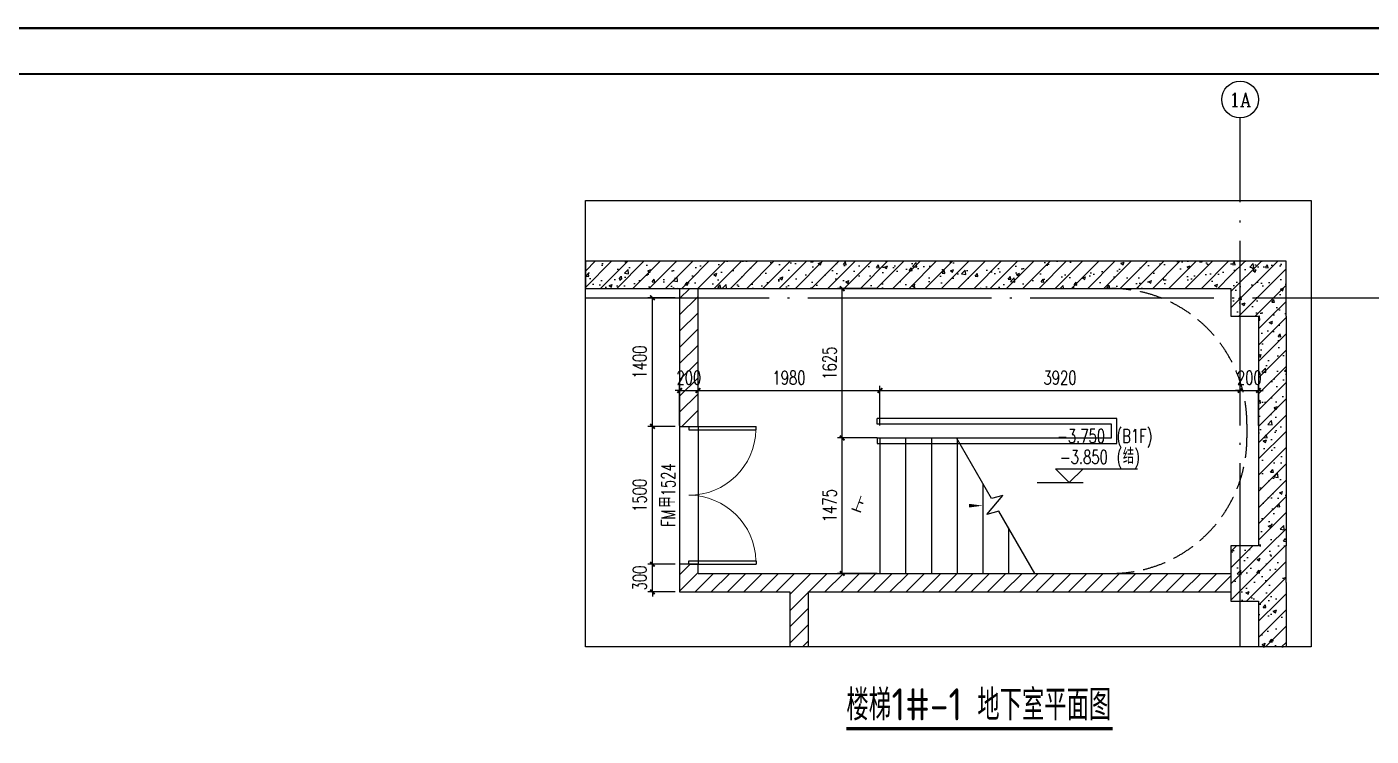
# Model space of a CAD drawing. Extents: x -222544 to -13848, y -31368 to 85559.
# Drawn here: x -119271 to -104640, y 50040 to 57758 of the extents above; entities that cross this region are included whole.
import ezdxf
from ezdxf.enums import TextEntityAlignment as Align

# ---------------------------------------------------------------- set-up
doc = ezdxf.new("R2010")
doc.units = 0
doc.header["$LTSCALE"] = 1000
doc.header["$MEASUREMENT"] = 0
doc.linetypes.add('DASH', pattern=[0.35, 0.25, -0.1])
doc.linetypes.add('DOTE', pattern=[2.42, 2, -0.2, 0.02, -0.2])
doc.layers.get('Defpoints').update_dxf_attribs({"color": 210})
for name, color, linetype in [('0-cxFrame', 155, 'Continuous'), ('A-AXIS-D', 1, 'Continuous'), ('A-AXIS-DOTE', 14, 'DOTE'), ('A-AXIS-DP', 126, 'Continuous'), ('A-STAIR', 150, 'Continuous'), ('A-WINDOW', 140, 'Continuous'), ('A-防火门窗', 1, 'Continuous'), ('AS-COLN', 6, 'Continuous'), ('AS-WALL', 40, 'Continuous'), ('DIM_ELEV', 3, 'Continuous'), ('DIM_SYMB', 3, 'Continuous'), ('PUB_HATCH', 8, 'Continuous'), ('PUB_TEXT', 7, 'Continuous'), ('建-墙-填充', 8, 'Continuous'), ('建-文字', 7, 'Continuous'), ('建-箭头', 3, 'Continuous'), ('建-门窗编号', 7, 'Continuous')]:
    doc.layers.add(name, color=color, linetype=linetype)
doc.layers.add('0-cxText', color=131, linetype='Continuous', lineweight=25)
doc.styles.add('_TCH_AXIS', font='COMPLEX', dxfattribs={"bigfont": 'GBCBIG'})
doc.styles.add('_TCH_DIM', font='SIMPLEX', dxfattribs={"bigfont": 'GBCBIG'})
doc.styles.add('_TCH_DIM_T3', font='SIMPLEX', dxfattribs={"width": 0.705882, "bigfont": 'GBCBIG'})
doc.styles.add('A-STANDARD', font='SIMPLEX', dxfattribs={"bigfont": 'GBCBIG'})
doc.styles.add('A-WIN-LABEL', font='SIMPLEX', dxfattribs={"bigfont": 'GBCBIG'})
doc.styles.add('cx_tuming', font='')
doc.styles.add('cx_tuqian1', font='')
doc.styles.get("Standard").update_dxf_attribs({"font": 'gbenor.shx', "bigfont": 'gbcbig.shx'})
doc.styles.add('黑体', font='', dxfattribs={"height": 12})
doc.styles.get('cx_tuming').set_extended_font_data('SimHei')
doc.styles.get('cx_tuqian1').set_extended_font_data('SimSun')
doc.styles.get('黑体').set_extended_font_data('SimHei')
doc.dimstyles.new('_TCH_ARCH&&50', dxfattribs={"dimtxt": 148.75, "dimasz": 50, "dimexe": 50, "dimexo": 50, "dimgap": 63.125, "dimtad": 1, "dimdec": 0, "dimzin": 0, "dimdsep": 46, "dimtxsty": '_TCH_DIM_T3', "dimblk": 'ARCHTICK', "dimcen": 0.09, "dimclrt": 7, "dimazin": 2, "dimtfac": 1, "dimtdec": 0, "dimtix": 1, "dimtmove": 2, "dimatfit": 3, "dimfxl": 0, "dimtolj": 1, "dimtzin": 0, "dimarcsym": 0})
pattern_1 = [(45, (0, 0), (-88.38835, 88.38835), []), (50, (0, 0), (358.6301, -31.3761), [37.5, -412.5]), (355, (0, 0), (-69.3757, 376.0961), [30, -330]), (100.4514, (29.9, -2.6), (289.2547, 344.7198), [31.8701, -350.5711]), (46.1842, (0, 100), (533.6205, -82.7595), [56.25, -618.75]), (96.6356, (44.47, 93.1), (467.3314, 487.059), [47.8051, -525.8565]), (351.1842, (0, 100), (467.331, 487.0593), [45, -495]), (21, (50, 75), (298.4535, -201.30945), [37.5, -412.5]), (326, (50, 75), (121.6577, 362.575), [30, -330]), (71.4514, (74.87, 58.22), (420.1113, 161.26525), [31.8701, -350.5711]), (37.5, (0, 0), (6.07993, 166.44693), [0, -326, 0, -335, 0, -331.25]), (7.5, (0, 0), (131.53477, 197.20586), [0, -191, 0, -318.5, 0, -126.25]), (327.5, (-111.5, 0), (266.91122, -11.27744), [0, -125, 0, -390, 0, -517.5]), (317.5, (-161.5, 0), (291.5931, 50.0525), [0, -162.5, 0, -259, 0, -367.5])]
pattern_2 = [(45, (0, 89.76), (-88.38838, 88.38838), [])]

# ---------------------------------------------------------------- blocks, each defined once
blk = doc.blocks.new('TK22.A1 L(Dragon)')
at = {"layer": '0-cxFrame', "color": 7, "const_width": 0.5}
blk.add_lwpolyline([(0, 0), (-841, 0), (-841, 594), (0, 594)], close=True, dxfattribs=at)
at = {"layer": '0-cxFrame', "const_width": 0.5}
blk.add_lwpolyline([(-80, 10), (-821, 10), (-821, 584), (-80, 584)], close=True, dxfattribs=at)
at = {"style": '黑体', "flags": 4}
blk.add_attdef('图幅', text='', height=3.3, dxfattribs=at).set_placement((-40, 3), align=Align.RIGHT)
at = {"layer": '0-cxText', "flags": 4}
for tag, height, style, p in [('建设单位', 3.5, 'cx_tuming', (-45, 240)), ('项目名称', 3.5, 'cx_tuming', (-45, 210)), ('子项名称', 3.5, 'cx_tuming', (-45, 180)), ('工程编号', 3.3, 'cx_tuqian1', (-35, 165)), ('图名1', 3.5, 'cx_tuming', (-45, 87)), ('图名2', 3.5, 'cx_tuming', (-45, 79)), ('图名3', 3.5, 'cx_tuming', (-45, 71)), ('出图日期', 3.3, 'cx_tuqian1', (-39, 60)), ('专业', 3.3, 'cx_tuqian1', (-55, 52)), ('图号', 3.3, 'cx_tuqian1', (-55, 44)), ('版次', 3.3, 'cx_tuqian1', (-20, 44))]:
    blk.add_attdef(tag, text='', height=height, dxfattribs=dict(at, style=style)).set_placement(p, align=Align.MIDDLE)
at = {"layer": 'Defpoints', "color": 6, "flags": 4}
for tag, height, style, p in [('tufu', 3.3, '黑体', (-12, 12)), ('dwfname', 4, 'cx_tuqian1', (-80, 3))]:
    blk.add_attdef(tag, text='', height=height, dxfattribs=dict(at, style=style)).set_placement(p, align=Align.RIGHT)
blk = doc.blocks.new('_ArchTick')
at = {"color": 0, "linetype": 'ByBlock', "const_width": 0.4}
blk.add_lwpolyline([(-0.5, -0.5), (0.5, 0.5)], dxfattribs=at)
blk = doc.blocks.new('*D299')
at = {"layer": 'A-AXIS-DP', "color": 0, "lineweight": -2, "transparency": 16777216}
for p, q in [((-112462, 51910), (-112462, 51960)), ((-112216, 51910), (-112512, 51910)), ((-112462, 51610), (-112462, 51910)), ((-112216, 51610), (-112512, 51610)), ((-112462, 51610), (-112462, 51560))]:
    blk.add_line(p, q, dxfattribs=at)
at = {"layer": 'Defpoints', "color": 0, "transparency": 16777216}
for p in [(-112462, 51910), (-112166, 51910), (-112166, 51610)]:
    blk.add_point(p, dxfattribs=at)
at = {"layer": 'A-AXIS-DP', "color": 0, "lineweight": -2, "transparency": 16777216, "xscale": 50, "yscale": 50, "zscale": 50}
for p, rotation in [((-112462, 51910), 270), ((-112462, 51610), 90)]:
    blk.add_blockref('_ArchTick', p, dxfattribs=dict(at, rotation=rotation))
at = {"layer": 'A-AXIS-DP', "color": 7, "transparency": 16777216, "insert": (-112600, 51760), "char_height": 148.8, "attachment_point": 5, "rotation": 90, "style": '_TCH_DIM_T3'}
blk.add_mtext('\\A1;300', dxfattribs=at)
blk = doc.blocks.new('*D300')
at = {"layer": 'A-AXIS-DP', "color": 0, "lineweight": -2, "transparency": 16777216}
for p, q in [((-112216, 53410), (-112512, 53410)), ((-112462, 51910), (-112462, 53410)), ((-112216, 51910), (-112512, 51910))]:
    blk.add_line(p, q, dxfattribs=at)
at = {"layer": 'Defpoints', "color": 0, "transparency": 16777216}
for p in [(-112462, 53410), (-112166, 53410), (-112166, 51910)]:
    blk.add_point(p, dxfattribs=at)
at = {"layer": 'A-AXIS-DP', "color": 0, "lineweight": -2, "transparency": 16777216, "xscale": 50, "yscale": 50, "zscale": 50}
for p, rotation in [((-112462, 53410), 90), ((-112462, 51910), 270)]:
    blk.add_blockref('_ArchTick', p, dxfattribs=dict(at, rotation=rotation))
at = {"layer": 'A-AXIS-DP', "color": 7, "transparency": 16777216, "insert": (-112600, 52660), "char_height": 148.8, "attachment_point": 5, "rotation": 90, "style": '_TCH_DIM_T3'}
blk.add_mtext('\\A1;1500', dxfattribs=at)
blk = doc.blocks.new('*D301')
at = {"layer": 'A-AXIS-DP', "color": 0, "lineweight": -2, "transparency": 16777216}
for p, q in [((-112216, 54810), (-112512, 54810)), ((-112462, 53410), (-112462, 54810)), ((-112216, 53410), (-112512, 53410))]:
    blk.add_line(p, q, dxfattribs=at)
at = {"layer": 'Defpoints', "color": 0, "transparency": 16777216}
for p in [(-112462, 54810), (-112166, 54810), (-112166, 53410)]:
    blk.add_point(p, dxfattribs=at)
at = {"layer": 'A-AXIS-DP', "color": 0, "lineweight": -2, "transparency": 16777216, "xscale": 50, "yscale": 50, "zscale": 50}
for p, rotation in [((-112462, 54810), 90), ((-112462, 53410), 270)]:
    blk.add_blockref('_ArchTick', p, dxfattribs=dict(at, rotation=rotation))
at = {"layer": 'A-AXIS-DP', "color": 7, "transparency": 16777216, "insert": (-112600, 54110), "char_height": 148.8, "attachment_point": 5, "rotation": 90, "style": '_TCH_DIM_T3'}
blk.add_mtext('\\A1;1400', dxfattribs=at)
blk = doc.blocks.new('*D577')
at = {"layer": 'A-AXIS-DP', "color": 0, "lineweight": -2, "transparency": 16777216}
for p, q in [((-110015, 54910), (-110447, 54910)), ((-110397, 53285), (-110397, 54910)), ((-110015, 53285), (-110447, 53285))]:
    blk.add_line(p, q, dxfattribs=at)
at = {"layer": 'Defpoints', "color": 0, "transparency": 16777216}
for p in [(-110397, 54910), (-109965, 54910), (-109965, 53285)]:
    blk.add_point(p, dxfattribs=at)
at = {"layer": 'A-AXIS-DP', "color": 0, "lineweight": -2, "transparency": 16777216, "xscale": 50, "yscale": 50, "zscale": 50}
for p, rotation in [((-110397, 54910), 90), ((-110397, 53285), 270)]:
    blk.add_blockref('_ArchTick', p, dxfattribs=dict(at, rotation=rotation))
at = {"layer": 'A-AXIS-DP', "color": 7, "transparency": 16777216, "insert": (-110535, 54098), "char_height": 148.8, "attachment_point": 5, "rotation": 90, "style": '_TCH_DIM_T3'}
blk.add_mtext('\\A1;1625', dxfattribs=at)
blk = doc.blocks.new('*D578')
at = {"layer": 'A-AXIS-DP', "color": 0, "lineweight": -2, "transparency": 16777216}
for p, q in [((-110015, 53285), (-110447, 53285)), ((-110397, 51810), (-110397, 53285)), ((-110015, 51810), (-110447, 51810))]:
    blk.add_line(p, q, dxfattribs=at)
at = {"layer": 'Defpoints', "color": 0, "transparency": 16777216}
for p in [(-110397, 53285), (-109965, 53285), (-109965, 51810)]:
    blk.add_point(p, dxfattribs=at)
at = {"layer": 'A-AXIS-DP', "color": 0, "lineweight": -2, "transparency": 16777216, "xscale": 50, "yscale": 50, "zscale": 50}
for p, rotation in [((-110397, 53285), 90), ((-110397, 51810), 270)]:
    blk.add_blockref('_ArchTick', p, dxfattribs=dict(at, rotation=rotation))
at = {"layer": 'A-AXIS-DP', "color": 7, "transparency": 16777216, "insert": (-110535, 52548), "char_height": 148.8, "attachment_point": 5, "rotation": 90, "style": '_TCH_DIM_T3'}
blk.add_mtext('\\A1;1475', dxfattribs=at)
blk = doc.blocks.new('*D598')
at = {"layer": 'A-AXIS-DP', "color": 0, "lineweight": -2, "transparency": 16777216}
for p, q in [((-106066, 53420), (-106066, 53851)), ((-105866, 53420), (-105866, 53851)), ((-106066, 53801), (-106116, 53801)), ((-106066, 53801), (-105866, 53801)), ((-105866, 53801), (-105816, 53801))]:
    blk.add_line(p, q, dxfattribs=at)
at = {"layer": 'Defpoints', "color": 0, "transparency": 16777216}
for p in [(-105866, 53801), (-106066, 53370), (-105866, 53370)]:
    blk.add_point(p, dxfattribs=at)
at = {"layer": 'A-AXIS-DP', "color": 0, "lineweight": -2, "transparency": 16777216, "xscale": 50, "yscale": 50, "zscale": 50}
blk.add_blockref('_ArchTick', (-106066, 53801), dxfattribs=at)
at = {"layer": 'A-AXIS-DP', "color": 0, "lineweight": -2, "transparency": 16777216, "xscale": 50, "yscale": 50, "zscale": 50, "rotation": 180}
blk.add_blockref('_ArchTick', (-105866, 53801), dxfattribs=at)
at = {"layer": 'A-AXIS-DP', "color": 7, "transparency": 16777216, "insert": (-105966, 53939), "char_height": 148.8, "attachment_point": 5, "style": '_TCH_DIM_T3'}
blk.add_mtext('\\A1;200', dxfattribs=at)
blk = doc.blocks.new('*D599')
at = {"layer": 'A-AXIS-DP', "color": 0, "lineweight": -2, "transparency": 16777216}
for p, q in [((-109986, 53420), (-109986, 53851)), ((-106066, 53420), (-106066, 53851)), ((-109986, 53801), (-106066, 53801))]:
    blk.add_line(p, q, dxfattribs=at)
at = {"layer": 'Defpoints', "color": 0, "transparency": 16777216}
for p in [(-106066, 53801), (-109986, 53370), (-106066, 53370)]:
    blk.add_point(p, dxfattribs=at)
at = {"layer": 'A-AXIS-DP', "color": 0, "lineweight": -2, "transparency": 16777216, "xscale": 50, "yscale": 50, "zscale": 50, "rotation": 180}
blk.add_blockref('_ArchTick', (-109986, 53801), dxfattribs=at)
at = {"layer": 'A-AXIS-DP', "color": 0, "lineweight": -2, "transparency": 16777216, "xscale": 50, "yscale": 50, "zscale": 50}
blk.add_blockref('_ArchTick', (-106066, 53801), dxfattribs=at)
at = {"layer": 'A-AXIS-DP', "color": 7, "transparency": 16777216, "insert": (-108026, 53939), "char_height": 148.8, "attachment_point": 5, "style": '_TCH_DIM_T3'}
blk.add_mtext('\\A1;3920', dxfattribs=at)
blk = doc.blocks.new('*D600')
at = {"layer": 'A-AXIS-DP', "color": 0, "lineweight": -2, "transparency": 16777216}
for p, q in [((-111966, 53420), (-111966, 53851)), ((-109986, 53420), (-109986, 53851)), ((-111966, 53801), (-109986, 53801))]:
    blk.add_line(p, q, dxfattribs=at)
at = {"layer": 'Defpoints', "color": 0, "transparency": 16777216}
for p in [(-109986, 53801), (-111966, 53370), (-109986, 53370)]:
    blk.add_point(p, dxfattribs=at)
at = {"layer": 'A-AXIS-DP', "color": 0, "lineweight": -2, "transparency": 16777216, "xscale": 50, "yscale": 50, "zscale": 50, "rotation": 180}
blk.add_blockref('_ArchTick', (-111966, 53801), dxfattribs=at)
at = {"layer": 'A-AXIS-DP', "color": 0, "lineweight": -2, "transparency": 16777216, "xscale": 50, "yscale": 50, "zscale": 50}
blk.add_blockref('_ArchTick', (-109986, 53801), dxfattribs=at)
at = {"layer": 'A-AXIS-DP', "color": 7, "transparency": 16777216, "insert": (-110976, 53939), "char_height": 148.8, "attachment_point": 5, "style": '_TCH_DIM_T3'}
blk.add_mtext('\\A1;1980', dxfattribs=at)
blk = doc.blocks.new('*D601')
at = {"layer": 'A-AXIS-DP', "color": 0, "lineweight": -2, "transparency": 16777216}
for p, q in [((-112166, 53420), (-112166, 53851)), ((-111966, 53420), (-111966, 53851)), ((-112166, 53801), (-112216, 53801)), ((-112166, 53801), (-111966, 53801)), ((-111966, 53801), (-111916, 53801))]:
    blk.add_line(p, q, dxfattribs=at)
at = {"layer": 'Defpoints', "color": 0, "transparency": 16777216}
for p in [(-111966, 53801), (-112166, 53370), (-111966, 53370)]:
    blk.add_point(p, dxfattribs=at)
at = {"layer": 'A-AXIS-DP', "color": 0, "lineweight": -2, "transparency": 16777216, "xscale": 50, "yscale": 50, "zscale": 50}
blk.add_blockref('_ArchTick', (-112166, 53801), dxfattribs=at)
at = {"layer": 'A-AXIS-DP', "color": 0, "lineweight": -2, "transparency": 16777216, "xscale": 50, "yscale": 50, "zscale": 50, "rotation": 180}
blk.add_blockref('_ArchTick', (-111966, 53801), dxfattribs=at)
at = {"layer": 'A-AXIS-DP', "color": 7, "transparency": 16777216, "insert": (-112066, 53939), "char_height": 148.8, "attachment_point": 5, "style": '_TCH_DIM_T3'}
blk.add_mtext('\\A1;200', dxfattribs=at)
blk = doc.blocks.new('$DorLib2D$00000002')
for p, q in [((-0.5, 0), (-0.5, 0.4875)), ((-0.475, 0.4875), (-0.5, 0.4875)), ((-0.475, 0), (-0.475, 0.4875)), ((0.475, 0), (0.475, 0.4875)), ((0.475, 0.4875), (0.5, 0.4875)), ((0.5, 0), (0.5, 0.4875)), ((-0.5, 0), (-0.475, 0)), ((0.5, 0), (0.475, 0))]:
    blk.add_line(p, q)
at = {"lineweight": 13}
for centre, start, end in [((-0.4875, 0), 0, 88.53072), ((0.4875, 0), 91.46928, 180)]:
    blk.add_arc(centre, 0.4875, start, end, dxfattribs=at)

msp = doc.modelspace()

# ---------------------------------------------------------------- hatches: boundary and pattern name
at = {"layer": 'PUB_HATCH'}
h = msp.add_hatch(dxfattribs=at)
h.set_pattern_fill('钢筋混凝土', color=256, scale=50, style=0)
h.set_pattern_definition(pattern_1)
h.paths.add_polyline_path([(-106166.2, 54610), (-105566.2, 54610), (-105566.2, 55210), (-106166.2, 55210)])
h = msp.add_hatch(dxfattribs=at)
h.set_pattern_fill('钢筋混凝土', color=256, scale=50, style=0)
h.set_pattern_definition(pattern_1)
h.paths.add_polyline_path([(-106166.2, 51510), (-105566.2, 51510), (-105566.2, 52110), (-106166.2, 52110)])
at = {"layer": '建-墙-填充'}
h = msp.add_hatch(dxfattribs=at)
h.set_pattern_fill('钢筋混凝土', color=256, scale=50, style=0)
h.set_pattern_definition(pattern_1)
h.paths.add_polyline_path([(-113192, 54910.3), (-112066.2, 54910.3), (-112066.2, 55210.3), (-113192, 55210.3)])
h = msp.add_hatch(dxfattribs=at)
h.set_pattern_fill('钢筋混凝土', color=256, scale=50, style=0)
h.set_pattern_definition(pattern_1)
h.paths.add_polyline_path([(-106166.2, 54910.3), (-106166.2, 55210), (-105766.3, 55210), (-105766.2, 55210.3), (-112066.2, 55210.3), (-112066.2, 54910.3)])
h = msp.add_hatch(dxfattribs=at)
h.set_pattern_fill('普通砖', color=256, scale=50, style=0)
h.set_pattern_definition(pattern_2)
h.paths.add_polyline_path([(-112166.2, 54910.3), (-112166.2, 53410.3), (-111966.2, 53410.3), (-111966.2, 54910.3)])
h = msp.add_hatch(dxfattribs=at)
h.set_pattern_fill('钢筋混凝土', color=256, scale=50, style=0)
h.set_pattern_definition(pattern_1)
h.paths.add_polyline_path([(-105866.2, 52110), (-105566.2, 52110), (-105566.2, 54610), (-105866.2, 54610)])
h = msp.add_hatch(dxfattribs=at)
h.set_pattern_fill('普通砖', color=256, scale=50, style=0)
h.set_pattern_definition(pattern_2)
h.paths.add_polyline_path([(-111966.2, 51810), (-111966.2, 51910.3), (-112166.2, 51910.3), (-112166.2, 51610)])
h = msp.add_hatch(dxfattribs=at)
h.set_pattern_fill('普通砖', color=256, scale=50, style=0)
h.set_pattern_definition(pattern_2)
h.paths.add_polyline_path([(-111966.2, 51810), (-112166.2, 51610), (-110966.2, 51610), (-110866.2, 51676.7), (-110866.2, 51810)])
h = msp.add_hatch(dxfattribs=at)
h.set_pattern_fill('普通砖', color=256, scale=50, style=0)
h.set_pattern_definition(pattern_2)
h.paths.add_polyline_path([(-106166.2, 51610), (-106166.2, 51810), (-110866.2, 51810), (-110866.2, 51676.7), (-110766.2, 51610)])
h = msp.add_hatch(dxfattribs=at)
h.set_pattern_fill('普通砖', color=256, scale=50, style=0)
h.set_pattern_definition(pattern_2)
h.paths.add_polyline_path([(-110866.2, 51676.7), (-110966.2, 51610), (-110966.2, 51010), (-110766.2, 51010), (-110766.2, 51610)])
h = msp.add_hatch(dxfattribs=at)
h.set_pattern_fill('钢筋混凝土', color=256, scale=50, style=0)
h.set_pattern_definition(pattern_1)
h.paths.add_polyline_path([(-105566.2, 51710.3), (-105566.2, 51510), (-105864.9, 51510), (-105864.9, 51010), (-105564.9, 51010), (-105564.9, 51710.3)])

# ---------------------------------------------------------------- linework, layer by layer
at = {"layer": 'A-AXIS-D'}
msp.add_circle((-106066.2, 56966.4), 200, dxfattribs=at)
at = {"layer": 'A-AXIS-DOTE'}
for p, q in [((-106066.2, 51010), (-106066.2, 56766.4)), ((-113192, 54810), (-104356.9, 54810))]:
    msp.add_line(p, q, dxfattribs=at)
at = {"layer": 'A-STAIR'}
for p, q in [((-107406.2, 53495.3), (-110016.2, 53495.3)), ((-110016.2, 53435.3), (-110016.2, 53495.3)), ((-107466.2, 53435.3), (-110016.2, 53435.3)), ((-107466.2, 53285.3), (-107466.2, 53435.3)), ((-107406.2, 53225.3), (-107406.2, 53495.3)), ((-110016.2, 53285.3), (-107466.2, 53285.3)), ((-110016.2, 53285.3), (-110016.2, 53225.3)), ((-109986.2, 53285.3), (-109152, 53285.3)), ((-109986.2, 53285.3), (-109986.2, 51810.3)), ((-109706.2, 53285.3), (-109706.2, 51810.3)), ((-109426.2, 53285.3), (-109426.2, 51810.3)), ((-108771.1, 52625.6), (-109152, 53285.3)), ((-109146.2, 53275.3), (-109146.2, 51810.3)), ((-110016.2, 53225.3), (-107406.2, 53225.3)), ((-108866.2, 52790.3), (-108866.2, 51810.3)), ((-108821.7, 52452.4), (-108648.8, 52658.4)), ((-108648.8, 52658.4), (-108771.1, 52625.6)), ((-108691.3, 52487.3), (-108821.7, 52452.4)), ((-108300.4, 51810.3), (-108691.3, 52487.3)), ((-108586.2, 52305.3), (-108586.2, 51810.3)), ((-109986.2, 51810.3), (-108300.4, 51810.3)), ((-108306.2, 51820.4), (-108306.2, 51810.3))]:
    msp.add_line(p, q, dxfattribs=at)
at = {"layer": 'A-WINDOW', "color": 9, "linetype": 'DASH'}
msp.add_line((-105991.2, 53435.3), (-105991.2, 53285.3), dxfattribs=at)
for points in [[(-107466.2, 54910.3, -0.4142136), (-105991.2, 53435.3)], [(-107466.2, 51810.3, 0.4142136), (-105991.2, 53285.3)]]:
    msp.add_lwpolyline(points, format="xyb", dxfattribs=at)
at = {"layer": 'A-WINDOW', "const_width": 35}
msp.add_lwpolyline([(-110351.3, 50121.4), (-107452.8, 50121.4)], dxfattribs=at)
at = {"layer": 'A-防火门窗', "color": 1}
for p, q in [((-112166.2, 53410.3), (-112166.2, 51910.3)), ((-111966.2, 53410.3), (-111966.2, 51910.3))]:
    msp.add_line(p, q, dxfattribs=at)
at = {"layer": 'AS-COLN'}
for p, q in [((-113192, 55210.3), (-112066.2, 55210.3)), ((-113192, 55210.3), (-113192, 54910.3)), ((-112066.2, 55210.3), (-105766.2, 55210.3)), ((-105766.2, 55210.3), (-105766.3, 55210)), ((-105566.2, 55210), (-105766.3, 55210)), ((-105566.2, 55209.8), (-105566.2, 55210)), ((-105566.2, 54610), (-105566.2, 55209.8)), ((-113192, 54910.3), (-112066.2, 54910.3)), ((-112066.2, 54910.3), (-106166.2, 54910.3)), ((-106166.2, 54910.3), (-106166.2, 54610)), ((-106166.2, 54610), (-105866.2, 54610)), ((-105866.2, 54610), (-105866.2, 52110)), ((-105566.2, 54610), (-105566.2, 52110)), ((-105866.2, 52110), (-106166.2, 52110)), ((-106166.2, 52110), (-106166.2, 51510)), ((-105566.2, 51710.3), (-105566.2, 52110)), ((-105564.9, 51710.3), (-105564.9, 51010)), ((-106166.2, 51510), (-105864.9, 51510)), ((-105864.9, 51510), (-105864.9, 51010)), ((-105564.9, 51010), (-105864.9, 51010))]:
    msp.add_line(p, q, dxfattribs=at)
at = {"layer": 'AS-WALL'}
for p, q in [((-112166.2, 54910.3), (-112166.2, 53410.3)), ((-111966.2, 53410.3), (-111966.2, 54910.3)), ((-112166.2, 53410.3), (-111966.2, 53410.3)), ((-111966.2, 51910.3), (-112166.2, 51910.3)), ((-112166.2, 51910.3), (-112166.2, 51610)), ((-111966.2, 51810), (-111966.2, 51910.3)), ((-111966.2, 51810), (-110866.2, 51810)), ((-110866.2, 51810), (-106166.2, 51810)), ((-112166.2, 51610), (-110966.2, 51610)), ((-110966.2, 51610), (-110966.2, 51010)), ((-110766.2, 51610), (-110766.2, 51010)), ((-110766.2, 51610), (-106166.2, 51610)), ((-110766.2, 51010), (-110966.2, 51010))]:
    msp.add_line(p, q, dxfattribs=at)
at = {"layer": 'DIM_ELEV'}
for p, q in [((-107925, 52800), (-108075, 52950)), ((-108075, 52950), (-107181, 52950)), ((-107925, 52800), (-107775, 52950)), ((-108275, 52800), (-107775, 52800))]:
    msp.add_line(p, q, dxfattribs=at)
at = {"layer": 'DIM_SYMB'}
msp.add_lwpolyline([(-113192, 55870), (-105292, 55870), (-105292, 51010), (-113192, 51010)], close=True, dxfattribs=at)
at = {"layer": '建-箭头'}
msp.add_lwpolyline([(-110126.2, 52547.8, 0, 0, 0), (-108866.2, 52547.8, 0, 40, 0), (-109016.2, 52547.8, 0, 0, 0)], format="xyseb", dxfattribs=at)

# ---------------------------------------------------------------- block references
at = {"layer": '0-cxFrame', "xscale": 50, "yscale": 50, "zscale": 50}
msp.add_blockref('TK22.A1 L(Dragon)', (-97960.5, 28045), dxfattribs=at)
at = {"layer": 'A-防火门窗', "color": 1, "xscale": -1500, "yscale": 1500, "zscale": 200, "rotation": 269.9999999984201}
msp.add_blockref('$DorLib2D$00000002', (-112066.2, 52660.3), dxfattribs=at)

# ---------------------------------------------------------------- texts
at = {"layer": 'PUB_TEXT', "style": '_TCH_AXIS'}
msp.add_text('1A', height=150.33, dxfattribs=at).set_placement((-106184.3, 56891.3), (-105948.1, 56891.3), align=Align.FIT)
at = {"layer": 'PUB_TEXT', "style": '_TCH_DIM', "width": 0.705882}
for s, height, p in [('(B1F)', 148.75, (-107412.1, 53230)), ('-3.750', 148.75, (-108057.1, 53230)), ('-3.850', 148.75, (-108027.1, 53002.5)), ('(', 148.8, (-107412.1, 53002.5)), (')', 148.8, (-107219.3, 53002.5))]:
    msp.add_text(s, height=height, dxfattribs=at).set_placement(p)
at = {"layer": 'PUB_TEXT', "style": '_TCH_DIM'}
msp.add_text('结', height=168.8, dxfattribs=at).set_placement((-107342.1, 53002.5))
at = {"layer": 'PUB_TEXT'}
for s, height, p in [('楼梯', 337.59, (-110351.3, 50210)), ('1#-1', 350, (-109859.8, 50210)), ('地下室平面图', 337.59, (-108926.5, 50210))]:
    msp.add_text(s, height=height, dxfattribs=at).set_placement(p)
at = {"layer": '建-文字', "style": 'A-STANDARD'}
msp.add_text('上', height=168.8, rotation=339.92971, dxfattribs=at).set_placement((-110306.7, 52501.4))
at = {"layer": '建-门窗编号', "color": 1, "style": 'A-WIN-LABEL', "width": 0.705882}
for s, p in [('1524', (-112216.2, 52649.3)), ('FM', (-112216.2, 52316.4))]:
    msp.add_text(s, height=148.75, rotation=90, dxfattribs=at).set_placement(p)
at = {"layer": '建-门窗编号', "color": 1, "style": 'A-WIN-LABEL'}
msp.add_text('甲', height=168.8, rotation=90, dxfattribs=at).set_placement((-112216.2, 52526.4))

# ---------------------------------------------------------------- dimensions: what is measured, and where the dimension line sits
at = {"layer": 'A-AXIS-DP'}
for p1, p2, distance, picture, middle in [((-109964.9, 53285.3), (-109964.9, 54910.3), 432.4, '*D577', (-110534.8, 54097.8)), ((-112166.2, 53410.3), (-112166.2, 54810), 296.1, '*D301', (-112599.8, 54110.2)), ((-112166.2, 53370), (-111966.2, 53370), 431.2, '*D601', (-112066.2, 53938.8)), ((-111966.2, 53370), (-109986.2, 53370), 431.2, '*D600', (-110976.2, 53938.8)), ((-109986.2, 53370), (-106066.2, 53370), 431.2, '*D599', (-108026.2, 53938.8)), ((-106066.2, 53370), (-105866.2, 53370), 431.2, '*D598', (-105966.2, 53938.8)), ((-112166.2, 51910.3), (-112166.2, 53410.3), 296.1, '*D300', (-112599.8, 52660.3)), ((-109964.9, 51810.3), (-109964.9, 53285.3), 432.4, '*D578', (-110534.8, 52547.8)), ((-112166.2, 51610.3), (-112166.2, 51910.3), 296.1, '*D299', (-112599.8, 51760.3))]:
    dim = msp.add_aligned_dim(p1=p1, p2=p2, distance=distance, dimstyle='_TCH_ARCH&&50', dxfattribs=at)
    dim.commit()
    dim.dimension.update_dxf_attribs({"geometry": picture, "text_midpoint": middle})

doc.saveas('drawing.dxf')
